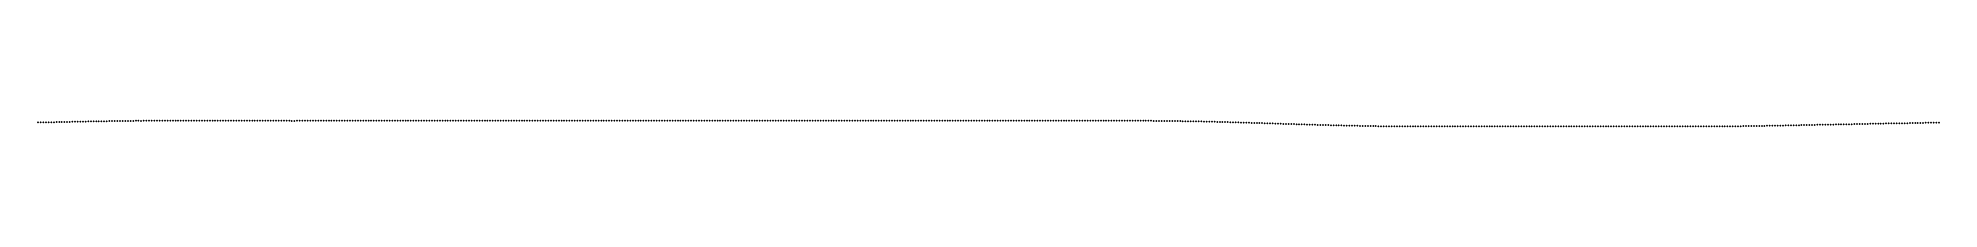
# Model space of a CAD drawing. Header units: metres. Extents: x 0 to 360, y -1 to 0.
import ezdxf

# ---------------------------------------------------------------- set-up
doc = ezdxf.new("R2010")
doc.units = ezdxf.units.M

msp = doc.modelspace()

# ---------------------------------------------------------------- linework, layer by layer
for p in [(0, 0.04), (0.5, 0.05), (1, 0.04), (1.5, 0.04), (2, 0.05), (2.5, 0.06), (3, 0.07), (3.5, 0.08), (4, 0.1), (4.5, 0.1), (5, 0.1), (5.5, 0.12), (6, 0.13), (6.5, 0.14), (7, 0.15), (7.5, 0.16), (8, 0.16), (8.5, 0.17), (9, 0.19), (9.5, 0.2), (10, 0.21), (10.5, 0.21), (11, 0.22), (11.5, 0.23), (12, 0.25), (12.5, 0.26), (13, 0.26), (13.5, 0.27), (14, 0.27), (14.5, 0.28), (15, 0.29), (15.5, 0.3), (16, 0.3), (16.5, 0.3), (17, 0.31), (17.5, 0.32), (18, 0.32), (18.5, 0.33), (19, 0.33), (19.5, 0.32), (20, 0.33), (20.5, 0.34), (21, 0.35), (21.5, 0.34), (22, 0.33), (22.5, 0.34), (23, 0.34), (23.5, 0.34), (24, 0.34), (24.5, 0.34), (25, 0.34), (25.5, 0.33), (26, 0.34), (26.5, 0.34), (27, 0.35), (27.5, 0.34), (28, 0.34), (28.5, 0.34), (29, 0.34), (29.5, 0.34), (30, 0.34), (30.5, 0.34), (31, 0.33), (31.5, 0.34), (32, 0.34), (32.5, 0.35), (33, 0.34), (33.5, 0.34), (34, 0.34), (34.5, 0.34), (35, 0.35), (35.5, 0.34), (36, 0.34), (36.5, 0.34), (37, 0.34), (37.5, 0.34), (38, 0.34), (38.5, 0.35), (39, 0.34), (39.5, 0.34), (40, 0.34), (40.5, 0.34), (41, 0.34), (41.5, 0.34), (42, 0.34), (42.5, 0.34), (43, 0.34), (43.5, 0.34), (44, 0.35), (44.5, 0.34), (45, 0.34), (45.5, 0.34), (46, 0.34), (46.5, 0.37), (47, 0.37), (47.5, 0.34), (48, 0.31), (48.5, 0.31), (49, 0.34), (49.5, 0.34), (50, 0.35), (50.5, 0.34), (51, 0.34), (51.5, 0.34), (52, 0.34), (52.5, 0.34), (53, 0.34), (53.5, 0.34), (54, 0.34), (54.5, 0.34), (55, 0.34), (55.5, 0.35), (56, 0.34), (56.5, 0.34), (57, 0.34), (57.5, 0.34), (58, 0.34), (58.5, 0.34), (59, 0.35), (59.5, 0.34), (60, 0.34), (60.5, 0.34), (61, 0.34), (61.5, 0.34), (62, 0.34), (62.5, 0.34), (63, 0.34), (63.5, 0.34), (64, 0.34), (64.5, 0.34), (65, 0.34), (65.5, 0.34), (66, 0.34), (66.5, 0.34), (67, 0.34), (67.5, 0.34), (68, 0.34), (68.5, 0.34), (69, 0.34), (69.5, 0.34), (70, 0.34), (70.5, 0.34), (71, 0.34), (71.5, 0.34), (72, 0.34), (72.5, 0.34), (73, 0.34), (73.5, 0.34), (74, 0.34), (74.5, 0.34), (75, 0.34), (75.5, 0.34), (76, 0.34), (76.5, 0.34), (77, 0.34), (77.5, 0.34), (78, 0.34), (78.5, 0.34), (79, 0.34), (79.5, 0.34), (80, 0.34), (80.5, 0.34), (81, 0.34), (81.5, 0.34), (82, 0.34), (82.5, 0.34), (83, 0.34), (83.5, 0.34), (84, 0.34), (84.5, 0.34), (85, 0.34), (85.5, 0.34), (86, 0.34), (86.5, 0.34), (87, 0.34), (87.5, 0.34), (88, 0.34), (88.5, 0.34), (89, 0.34), (89.5, 0.34), (90, 0.34), (90.5, 0.34), (91, 0.34), (91.5, 0.34), (92, 0.34), (92.5, 0.34), (93, 0.34), (93.5, 0.34), (94, 0.34), (94.5, 0.34), (95, 0.34), (95.5, 0.34), (96, 0.34), (96.5, 0.34), (97, 0.34), (97.5, 0.34), (98, 0.34), (98.5, 0.34), (99, 0.34), (99.5, 0.34), (100, 0.34), (100.5, 0.34), (101, 0.34), (101.5, 0.34), (102, 0.34), (102.5, 0.34), (103, 0.34), (103.5, 0.34), (104, 0.34), (104.5, 0.34), (105, 0.34), (105.5, 0.34), (106, 0.34), (106.5, 0.34), (107, 0.34), (107.5, 0.34), (108, 0.34), (108.5, 0.34), (109, 0.34), (109.5, 0.34), (110, 0.34), (110.5, 0.34), (111, 0.34), (111.5, 0.34), (112, 0.34), (112.5, 0.34), (113, 0.34), (113.5, 0.34), (114, 0.34), (114.5, 0.34), (115, 0.34), (115.5, 0.34), (116, 0.34), (116.5, 0.34), (117, 0.34), (117.5, 0.34), (118, 0.34), (118.5, 0.34), (119, 0.34), (119.5, 0.34), (120, 0.34), (120.5, 0.34), (121, 0.34), (121.5, 0.34), (122, 0.34), (122.5, 0.34), (123, 0.34), (123.5, 0.34), (124, 0.34), (124.5, 0.34), (125, 0.34), (125.5, 0.34), (126, 0.34), (126.5, 0.34), (127, 0.34), (127.5, 0.34), (128, 0.34), (128.5, 0.34), (129, 0.34), (129.5, 0.34), (130, 0.34), (130.5, 0.34), (131, 0.34), (131.5, 0.34), (132, 0.34), (132.5, 0.34), (133, 0.34), (133.5, 0.34), (134, 0.34), (134.5, 0.34), (135, 0.34), (135.5, 0.34), (136, 0.34), (136.5, 0.34), (137, 0.34), (137.5, 0.34), (138, 0.34), (138.5, 0.34), (139, 0.34), (139.5, 0.34), (140, 0.34), (140.5, 0.34), (141, 0.34), (141.5, 0.34), (142, 0.34), (142.5, 0.34), (143, 0.34), (143.5, 0.34), (144, 0.34), (144.5, 0.34), (145, 0.34), (145.5, 0.34), (146, 0.34), (146.5, 0.34), (147, 0.34), (147.5, 0.34), (148, 0.34), (148.5, 0.34), (149, 0.34), (149.5, 0.34), (150, 0.34), (150.5, 0.34), (151, 0.34), (151.5, 0.34), (152, 0.34), (152.5, 0.34), (153, 0.34), (153.5, 0.34), (154, 0.34), (154.5, 0.34), (155, 0.34), (155.5, 0.34), (156, 0.34), (156.5, 0.34), (157, 0.34), (157.5, 0.34), (158, 0.34), (158.5, 0.34), (159, 0.34), (159.5, 0.34), (160, 0.34), (160.5, 0.34), (161, 0.34), (161.5, 0.34), (162, 0.34), (162.5, 0.34), (163, 0.34), (163.5, 0.34), (164, 0.34), (164.5, 0.34), (165, 0.34), (165.5, 0.34), (166, 0.34), (166.5, 0.34), (167, 0.34), (167.5, 0.34), (168, 0.34), (168.5, 0.34), (169, 0.34), (169.5, 0.34), (170, 0.34), (170.5, 0.34), (171, 0.34), (171.5, 0.34), (172, 0.34), (172.5, 0.34), (173, 0.34), (173.5, 0.34), (174, 0.34), (174.5, 0.34), (175, 0.34), (175.5, 0.34), (176, 0.34), (176.5, 0.34), (177, 0.34), (177.5, 0.34), (178, 0.34), (178.5, 0.34), (179, 0.34), (179.5, 0.34), (180, 0.34), (180.5, 0.34), (181, 0.34), (181.5, 0.34), (182, 0.34), (182.5, 0.34), (183, 0.34), (183.5, 0.34), (184, 0.34), (184.5, 0.34), (185, 0.34), (185.5, 0.34), (186, 0.34), (186.5, 0.34), (187, 0.34), (187.5, 0.34), (188, 0.34), (188.5, 0.34), (189, 0.34), (189.5, 0.34), (190, 0.34), (190.5, 0.34), (191, 0.34), (191.5, 0.34), (192, 0.33), (192.5, 0.34), (193, 0.34), (193.5, 0.34), (194, 0.34), (194.5, 0.34), (195, 0.34), (195.5, 0.33), (196, 0.34), (196.5, 0.34), (197, 0.35), (197.5, 0.34), (198, 0.34), (198.5, 0.33), (199, 0.34), (199.5, 0.34), (200, 0.34), (200.5, 0.34), (201, 0.34), (201.5, 0.34), (202, 0.33), (202.5, 0.34), (203, 0.34), (203.5, 0.34), (204, 0.34), (204.5, 0.33), (205, 0.34), (205.5, 0.34), (206, 0.34), (206.5, 0.34), (207, 0.34), (207.5, 0.33), (208, 0.33), (208.5, 0.34), (209, 0.34), (209.5, 0.34), (210, 0.33), (210.5, 0.33), (211, 0.32), (211.5, 0.32), (212, 0.32), (212.5, 0.32), (213, 0.31), (213.5, 0.31), (214, 0.3), (214.5, 0.29), (215, 0.29), (215.5, 0.29), (216, 0.28), (216.5, 0.26), (217, 0.26), (217.5, 0.25), (218, 0.24), (218.5, 0.24), (219, 0.23), (219.5, 0.22), (220, 0.2), (220.5, 0.19), (221, 0.18), (221.5, 0.18), (222, 0.16), (222.5, 0.15), (223, 0.13), (223.5, 0.11), (224, 0.11), (224.5, 0.1), (225, 0.08), (225.5, 0.06), (226, 0.05), (226.5, 0.04), (227, 0.02), (359.5, 0), (227.5, -0.01), (228, -0.03), (228.5, -0.04), (229, -0.05), (229.5, -0.06), (230, -0.08), (230.5, -0.08), (231, -0.1), (231.5, -0.11), (232, -0.14), (232.5, -0.16), (233, -0.17), (233.5, -0.18), (234, -0.19), (234.5, -0.21), (235, -0.22), (235.5, -0.25), (236, -0.26), (236.5, -0.27), (237, -0.28), (237.5, -0.3), (238, -0.32), (238.5, -0.33), (239, -0.35), (239.5, -0.36), (240, -0.37), (240.5, -0.38), (241, -0.41), (241.5, -0.43), (242, -0.44), (242.5, -0.45), (243, -0.46), (243.5, -0.48), (244, -0.49), (244.5, -0.52), (245, -0.53), (245.5, -0.53), (246, -0.54), (246.5, -0.55), (247, -0.57), (247.5, -0.58), (248, -0.6), (248.5, -0.6), (249, -0.61), (249.5, -0.61), (250, -0.63), (250.5, -0.64), (251, -0.65), (251.5, -0.66), (252, -0.66), (252.5, -0.67), (253, -0.67), (253.5, -0.69), (254, -0.69), (254.5, -0.69), (255, -0.69), (255.5, -0.69), (256, -0.7), (256.5, -0.71), (257, -0.72), (257.5, -0.71), (258, -0.72), (258.5, -0.71), (259, -0.72), (259.5, -0.72), (260, -0.73), (260.5, -0.73), (261, -0.72), (261.5, -0.71), (262, -0.71), (262.5, -0.72), (263, -0.72), (263.5, -0.72), (264, -0.72), (264.5, -0.72), (265, -0.71), (265.5, -0.72), (266, -0.72), (266.5, -0.72), (267, -0.72), (267.5, -0.72), (268, -0.72), (268.5, -0.72), (269, -0.72), (269.5, -0.72), (270, -0.72), (270.5, -0.72), (271, -0.72), (271.5, -0.72), (272, -0.72), (272.5, -0.73), (273, -0.72), (273.5, -0.72), (274, -0.72), (274.5, -0.72), (275, -0.72), (275.5, -0.72), (276, -0.73), (276.5, -0.72), (277, -0.72), (277.5, -0.72), (278, -0.72), (278.5, -0.72), (279, -0.72), (279.5, -0.72), (280, -0.72), (280.5, -0.72), (281, -0.72), (281.5, -0.72), (282, -0.72), (282.5, -0.72), (283, -0.72), (283.5, -0.72), (284, -0.72), (284.5, -0.72), (285, -0.73), (285.5, -0.72), (286, -0.72), (286.5, -0.72), (287, -0.72), (287.5, -0.72), (288, -0.72), (288.5, -0.72), (289, -0.72), (289.5, -0.72), (290, -0.72), (290.5, -0.72), (291, -0.72), (291.5, -0.72), (292, -0.72), (292.5, -0.72), (293, -0.72), (293.5, -0.72), (294, -0.72), (294.5, -0.72), (295, -0.72), (295.5, -0.72), (296, -0.72), (296.5, -0.72), (297, -0.72), (297.5, -0.72), (298, -0.72), (298.5, -0.72), (299, -0.72), (299.5, -0.72), (300, -0.72), (300.5, -0.72), (301, -0.72), (301.5, -0.72), (302, -0.72), (302.5, -0.72), (303, -0.72), (303.5, -0.72), (304, -0.72), (304.5, -0.72), (305, -0.72), (305.5, -0.72), (306, -0.73), (306.5, -0.72), (307, -0.72), (307.5, -0.72), (308, -0.72), (308.5, -0.72), (309, -0.72), (309.5, -0.72), (310, -0.72), (310.5, -0.72), (311, -0.72), (311.5, -0.72), (312, -0.73), (312.5, -0.72), (313, -0.72), (313.5, -0.72), (314, -0.72), (314.5, -0.72), (315, -0.73), (315.5, -0.72), (316, -0.72), (316.5, -0.72), (317, -0.72), (317.5, -0.72), (318, -0.72), (318.5, -0.72), (319, -0.71), (319.5, -0.71), (320, -0.7), (320.5, -0.7), (321, -0.7), (321.5, -0.69), (322, -0.69), (322.5, -0.68), (323, -0.68), (323.5, -0.67), (324, -0.67), (324.5, -0.66), (325, -0.65), (325.5, -0.64), (326, -0.63), (326.5, -0.63), (327, -0.62), (327.5, -0.61), (328, -0.59), (328.5, -0.58), (329, -0.57), (329.5, -0.57), (330, -0.56), (330.5, -0.55), (331, -0.54), (331.5, -0.52), (332, -0.52), (332.5, -0.51), (333, -0.5), (333.5, -0.49), (334, -0.48), (334.5, -0.47), (335, -0.46), (335.5, -0.46), (336, -0.44), (336.5, -0.43), (337, -0.42), (337.5, -0.41), (338, -0.4), (338.5, -0.4), (339, -0.39), (339.5, -0.37), (340, -0.36), (340.5, -0.35), (341, -0.35), (341.5, -0.34), (342, -0.33), (342.5, -0.32), (343, -0.31), (343.5, -0.3), (344, -0.29), (344.5, -0.29), (345, -0.27), (345.5, -0.26), (346, -0.25), (346.5, -0.24), (347, -0.23), (347.5, -0.23), (348, -0.22), (348.5, -0.2), (349, -0.19), (349.5, -0.18), (350, -0.18), (350.5, -0.17), (351, -0.16), (351.5, -0.15), (352, -0.13), (352.5, -0.13), (353, -0.12), (353.5, -0.12), (354, -0.1), (354.5, -0.09), (355, -0.08), (355.5, -0.07), (356, -0.06), (356.5, -0.06), (357, -0.05), (357.5, -0.03), (358, -0.02), (358.5, -0.01), (359, 0)]:
    msp.add_point(p)

doc.saveas('drawing.dxf')
